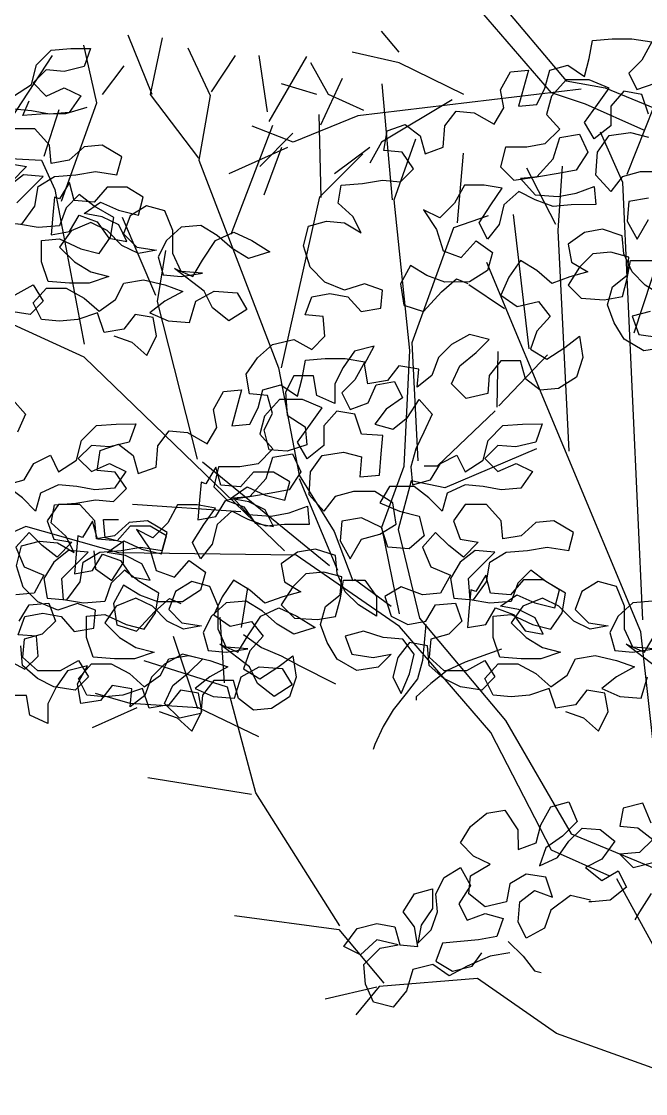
# Model space of a CAD drawing. Header units: metres. Extents: x 37 to 217, y 53 to 242.
# Drawn here: x 39.701 to 42.507, y 59.829 to 64.651 of the extents above; entities that cross this region are included whole.
import ezdxf

# ---------------------------------------------------------------- set-up
doc = ezdxf.new("R2010")
doc.units = ezdxf.units.M
doc.layers.add('DGPRO_Arboles existentes', color=7, linetype='Continuous')

# ---------------------------------------------------------------- blocks, each defined once
blk = doc.blocks.new('Celtis tala VISTA 250 gris')
at = {"color": 252}
for p, q in [((2388.7527, 1078.3525), (2388.3422, 1078.8289)), ((2388.7527, 1078.3525), (2388.3422, 1078.8289)), ((2388.4312, 1078.866), (2388.8184, 1078.4059)), ((2388.4312, 1078.866), (2388.8184, 1078.4059)), ((2388.0675, 1078.5347), (2387.9882, 1078.6298)), ((2388.0675, 1078.5347), (2387.9882, 1078.6298)), ((2386.9565, 1078.3446), (2386.8485, 1078.6117)), ((2386.9565, 1078.3446), (2386.8485, 1078.6117)), ((2386.9498, 1078.3445), (2387.0041, 1078.5997)), ((2386.9498, 1078.3445), (2387.0041, 1078.5997)), ((2386.7087, 1078.3063), (2386.6504, 1078.5671)), ((2386.7087, 1078.3063), (2386.6504, 1078.5671)), ((2387.1169, 1078.5542), (2387.2178, 1078.34)), ((2387.1169, 1078.5542), (2387.2178, 1078.34)), ((2388.0675, 1078.4871), (2387.856, 1078.5347)), ((2388.0675, 1078.4871), (2387.856, 1078.5347)), ((2386.2928, 1078.1906), (2386.5086, 1078.5197)), ((2386.2928, 1078.1906), (2386.5086, 1078.5197)), ((2387.2243, 1078.3566), (2387.3322, 1078.5195)), ((2387.2243, 1078.3566), (2387.3322, 1078.5195)), ((2387.4764, 1078.2659), (2387.438, 1078.5203)), ((2387.4764, 1078.2659), (2387.438, 1078.5203)), ((2387.4833, 1078.223), (2387.653, 1078.5154)), ((2387.4833, 1078.223), (2387.653, 1078.5154)), ((2387.7503, 1078.3443), (2387.6711, 1078.4871)), ((2387.7503, 1078.3443), (2387.6711, 1078.4871)), ((2388.3582, 1078.3443), (2388.0675, 1078.4871)), ((2388.3582, 1078.3443), (2388.0675, 1078.4871)), ((2386.734, 1078.3445), (2386.8315, 1078.4728)), ((2386.734, 1078.3445), (2386.8315, 1078.4728)), ((2387.6975, 1078.3443), (2387.5389, 1078.3919)), ((2387.6975, 1078.3443), (2387.5389, 1078.3919)), ((2387.715, 1078.2082), (2387.8126, 1078.4174)), ((2387.715, 1078.2082), (2387.8126, 1078.4174)), ((2388.0384, 1077.8701), (2387.9914, 1078.3923)), ((2388.0384, 1077.8701), (2387.9914, 1078.3923)), ((2388.8184, 1078.4059), (2388.9937, 1078.3742)), ((2388.8184, 1078.4059), (2388.9937, 1078.3742)), ((2387.1671, 1078.0585), (2386.9498, 1078.3445)), ((2387.1671, 1078.0585), (2386.9498, 1078.3445)), ((2387.2178, 1078.34), (2387.1671, 1078.0485)), ((2387.2178, 1078.34), (2387.1671, 1078.0485)), ((2387.9089, 1078.273), (2387.7503, 1078.3443)), ((2387.9089, 1078.273), (2387.7503, 1078.3443)), ((2388.8867, 1078.3681), (2387.8825, 1078.2492)), ((2388.8867, 1078.3681), (2387.8825, 1078.2492)), ((2388.905, 1078.3008), (2388.7527, 1078.3525)), ((2388.905, 1078.3008), (2388.7527, 1078.3525)), ((2388.9937, 1078.3742), (2389.4184, 1078.1989)), ((2388.9937, 1078.3742), (2389.4184, 1078.1989)), ((2386.55, 1077.8651), (2386.7087, 1078.3063)), ((2386.55, 1077.8651), (2386.7087, 1078.3063)), ((2388.3053, 1078.3206), (2387.9882, 1078.1302)), ((2388.3053, 1078.3206), (2387.9882, 1078.1302)), ((2389.1672, 1078.1837), (2388.905, 1078.3008)), ((2389.1672, 1078.1837), (2388.905, 1078.3008)), ((2389.0934, 1077.9855), (2389.2139, 1078.2924)), ((2389.0934, 1077.9855), (2389.2139, 1078.2924)), ((2386.4715, 1078.0677), (2386.539, 1078.277)), ((2386.4715, 1078.0677), (2386.539, 1078.277)), ((2387.8825, 1078.2492), (2387.5918, 1078.1302)), ((2387.8825, 1078.2492), (2387.5918, 1078.1302)), ((2387.7175, 1077.8808), (2387.708, 1078.2545)), ((2387.7175, 1077.8808), (2387.708, 1078.2545)), ((2387.3119, 1077.7156), (2387.5, 1078.2066)), ((2387.3119, 1077.7156), (2387.5, 1078.2066)), ((2387.5918, 1078.1302), (2387.4068, 1078.2016)), ((2387.5918, 1078.1302), (2387.4068, 1078.2016)), ((2387.4419, 1078.0209), (2387.5896, 1078.1709)), ((2387.4419, 1078.0209), (2387.5896, 1078.1709)), ((2388.045, 1077.8701), (2388.1421, 1078.1454)), ((2388.045, 1077.8701), (2388.1421, 1078.1454)), ((2389.0734, 1077.9494), (2388.973, 1078.1751)), ((2389.0734, 1077.9494), (2388.973, 1078.1751)), ((2387.5653, 1078.1065), (2387.3011, 1077.9875)), ((2387.5653, 1078.1065), (2387.3011, 1077.9875)), ((2387.5389, 1078.1065), (2387.4596, 1077.8924)), ((2387.5389, 1078.1065), (2387.4596, 1077.8924)), ((2387.9353, 1078.1065), (2387.7768, 1077.9875)), ((2387.9353, 1078.1065), (2387.7768, 1077.9875)), ((2387.9882, 1078.1302), (2387.9353, 1078.0351)), ((2387.9882, 1078.1302), (2387.9353, 1078.0351)), ((2385.9166, 1078.0786), (2386.4593, 1078.0497)), ((2385.9166, 1078.0786), (2386.4593, 1078.0497)), ((2386.4593, 1078.0497), (2386.5198, 1077.9178)), ((2386.4593, 1078.0497), (2386.5198, 1077.9178)), ((2387.7109, 1077.8841), (2387.9045, 1078.0774)), ((2387.7109, 1077.8841), (2387.9045, 1078.0774)), ((2388.3303, 1077.7665), (2388.3576, 1078.0809)), ((2388.3303, 1077.7665), (2388.3576, 1078.0809)), ((2387.1671, 1078.0485), (2387.525, 1077.1152)), ((2387.1671, 1078.0485), (2387.525, 1077.1152)), ((2388.7723, 1077.7597), (2388.6419, 1078.0126)), ((2388.7723, 1077.7597), (2388.6419, 1078.0126)), ((2388.7824, 1077.7327), (2388.8024, 1078.0216)), ((2388.7824, 1077.7327), (2388.8024, 1078.0216)), ((2389.1236, 1077.2722), (2389.3644, 1078.0035)), ((2389.1236, 1077.2722), (2389.3644, 1078.0035)), ((2386.5198, 1077.9178), (2386.6509, 1077.2209)), ((2386.5198, 1077.9178), (2386.6509, 1077.2209)), ((2389.1637, 1075.9811), (2389.0734, 1077.9494)), ((2389.1637, 1075.9811), (2389.0734, 1077.9494)), ((2387.5382, 1077.1153), (2387.7109, 1077.8841)), ((2387.5382, 1077.1153), (2387.7109, 1077.8841)), ((2388.1164, 1077.1926), (2388.045, 1077.8701)), ((2388.1164, 1077.1926), (2388.045, 1077.8701)), ((2386.974, 1077.4397), (2386.824, 1077.7908)), ((2386.974, 1077.4397), (2386.824, 1077.7908)), ((2388.3139, 1077.7465), (2388.469, 1077.8006)), ((2388.3139, 1077.7465), (2388.469, 1077.8006)), ((2388.6519, 1077.2), (2388.5817, 1077.8049)), ((2388.6519, 1077.2), (2388.5817, 1077.8049)), ((2388.1261, 1077.229), (2388.3139, 1077.7465)), ((2388.1261, 1077.229), (2388.3139, 1077.7465)), ((2388.8325, 1076.7395), (2388.7824, 1077.7327)), ((2388.8325, 1076.7395), (2388.7824, 1077.7327)), ((2386.9815, 1077.4127), (2387.019, 1077.6423)), ((2386.9815, 1077.4127), (2387.019, 1077.6423)), ((2389.1537, 1075.9269), (2388.4613, 1077.5882)), ((2389.1537, 1075.9269), (2388.4613, 1077.5882)), ((2388.5415, 1077.3805), (2388.381, 1077.4889)), ((2388.5415, 1077.3805), (2388.381, 1077.4889)), ((2387.1615, 1076.7037), (2386.9815, 1077.4127)), ((2387.1615, 1076.7037), (2386.9815, 1077.4127)), ((2386.6515, 1077.1628), (2386.2091, 1077.3654)), ((2386.6515, 1077.1628), (2386.2091, 1077.3654)), ((2388.1533, 1076.6967), (2388.1261, 1077.229)), ((2388.1533, 1076.6967), (2388.1261, 1077.229)), ((2388.0907, 1076.6731), (2388.1164, 1077.1926)), ((2388.0907, 1076.6731), (2388.1164, 1077.1926)), ((2388.5087, 1076.9376), (2388.5134, 1077.189)), ((2388.5087, 1076.9376), (2388.5134, 1077.189)), ((2387.5515, 1076.2917), (2386.6515, 1077.1628)), ((2387.5515, 1076.2917), (2386.6515, 1077.1628)), ((2388.5153, 1076.9443), (2388.7351, 1077.1742)), ((2388.5153, 1076.9443), (2388.7351, 1077.1742)), ((2387.525, 1077.1152), (2387.618, 1076.633)), ((2387.525, 1077.1152), (2387.618, 1076.633)), ((2388.2395, 1076.6742), (2388.4989, 1076.921)), ((2388.2395, 1076.6742), (2388.4989, 1076.921)), ((2388.6855, 1076.7505), (2388.2734, 1076.5753)), ((2388.6855, 1076.7505), (2388.2734, 1076.5753)), ((2387.754, 1076.2242), (2387.184, 1076.6901)), ((2387.754, 1076.2242), (2387.184, 1076.6901)), ((2387.9903, 1076.3978), (2388.0907, 1076.6731)), ((2387.9903, 1076.3978), (2388.0907, 1076.6731)), ((2388.18, 1076.6738), (2388.2395, 1076.6742)), ((2388.18, 1076.6738), (2388.2395, 1076.6742)), ((2387.618, 1076.633), (2387.7754, 1076.3796)), ((2387.618, 1076.633), (2387.7754, 1076.3796)), ((2387.7915, 1076.204), (2387.619, 1076.6159)), ((2387.7915, 1076.204), (2387.619, 1076.6159)), ((2388.121, 1076.6072), (2388.0631, 1076.3884)), ((2388.121, 1076.6072), (2388.0631, 1076.3884)), ((2388.2734, 1076.5753), (2388.121, 1076.6072)), ((2388.2734, 1076.5753), (2388.121, 1076.6072)), ((2387.3565, 1076.4673), (2386.869, 1076.5011)), ((2387.3565, 1076.4673), (2386.869, 1076.5011)), ((2386.3896, 1076.4012), (2385.9839, 1076.2235)), ((2386.3896, 1076.4012), (2385.9839, 1076.2235)), ((2386.807, 1076.2828), (2386.3896, 1076.4012)), ((2386.807, 1076.2828), (2386.3896, 1076.4012)), ((2387.7754, 1076.3796), (2387.859, 1076.1567)), ((2387.7754, 1076.3796), (2387.859, 1076.1567)), ((2388.0694, 1076.0081), (2387.9903, 1076.3978)), ((2388.0694, 1076.0081), (2387.9903, 1076.3978)), ((2388.0631, 1076.3884), (2388.1588, 1075.9889)), ((2388.0631, 1076.3884), (2388.1588, 1075.9889)), ((2387.6043, 1076.2724), (2386.807, 1076.2828)), ((2387.6043, 1076.2724), (2386.807, 1076.2828)), ((2388.0698, 1075.9519), (2387.6043, 1076.2724)), ((2388.0698, 1075.9519), (2387.6043, 1076.2724)), ((2387.3591, 1075.9473), (2387.3878, 1076.1261)), ((2387.3591, 1075.9473), (2387.3878, 1076.1261)), ((2388.0315, 1076.0419), (2387.8665, 1076.1634)), ((2388.0315, 1076.0419), (2387.8665, 1076.1634)), ((2387.282, 1075.6976), (2387.2629, 1075.9936)), ((2387.282, 1075.6976), (2387.2629, 1075.9936)), ((2388.1588, 1075.9889), (2388.5461, 1075.5289)), ((2388.1588, 1075.9889), (2388.5461, 1075.5289)), ((2388.4803, 1075.4754), (2388.0698, 1075.9519)), ((2388.4803, 1075.4754), (2388.0698, 1075.9519)), ((2389.2741, 1074.8525), (2389.1537, 1075.9269)), ((2389.2741, 1074.8525), (2389.1537, 1075.9269)), ((2387.1625, 1075.5807), (2387.0525, 1075.9073)), ((2387.1625, 1075.5807), (2387.0525, 1075.9073)), ((2387.2966, 1075.6787), (2386.9215, 1075.7979)), ((2387.2966, 1075.6787), (2386.9215, 1075.7979)), ((2386.7014, 1075.652), (2386.8572, 1075.6066)), ((2386.7014, 1075.652), (2386.8572, 1075.6066)), ((2387.423, 1075.2035), (2387.2966, 1075.6787)), ((2387.423, 1075.2035), (2387.2966, 1075.6787)), ((2386.8572, 1075.6066), (2387.1646, 1075.587)), ((2386.8572, 1075.6066), (2387.1646, 1075.587)), ((2386.8885, 1075.5856), (2386.6874, 1075.4962)), ((2386.8885, 1075.5856), (2386.6874, 1075.4962)), ((2387.1646, 1075.587), (2387.4352, 1075.4576)), ((2387.1646, 1075.587), (2387.4352, 1075.4576)), ((2388.5461, 1075.5289), (2388.8411, 1075.0185)), ((2388.5461, 1075.5289), (2388.8411, 1075.0185)), ((2388.7524, 1074.945), (2388.4803, 1075.4754)), ((2388.7524, 1074.945), (2388.4803, 1075.4754)), ((2387.4035, 1075.1962), (2386.9375, 1075.2711)), ((2387.4035, 1075.1962), (2386.9375, 1075.2711)), ((2387.8011, 1074.6053), (2387.423, 1075.2035)), ((2387.8011, 1074.6053), (2387.423, 1075.2035)), ((2388.8411, 1075.0185), (2389.2658, 1074.8431)), ((2388.8411, 1075.0185), (2389.2658, 1074.8431)), ((2389.0146, 1074.828), (2388.7524, 1074.945)), ((2389.0146, 1074.828), (2388.7524, 1074.945)), ((2389.045, 1074.8184), (2389.4913, 1074.0016)), ((2389.045, 1074.8184), (2389.4913, 1074.0016)), ((2387.3266, 1074.6512), (2387.797, 1074.589)), ((2387.3266, 1074.6512), (2387.797, 1074.589)), ((2387.797, 1074.589), (2387.9994, 1074.3478)), ((2387.797, 1074.589), (2387.9994, 1074.3478)), ((2388.4198, 1074.3687), (2387.9782, 1074.3329)), ((2388.4198, 1074.3687), (2387.9782, 1074.3329)), ((2388.7757, 1074.1206), (2388.4198, 1074.3687)), ((2388.7757, 1074.1206), (2388.4198, 1074.3687)), ((2387.9667, 1074.3298), (2387.7354, 1074.275)), ((2387.9667, 1074.3298), (2387.7354, 1074.275)), ((2387.9782, 1074.3329), (2387.8723, 1074.2045)), ((2387.9782, 1074.3329), (2387.8723, 1074.2045)), ((2389.526, 1073.8509), (2388.7757, 1074.1206)), ((2389.526, 1073.8509), (2388.7757, 1074.1206))]:
    blk.add_line(p, q, dxfattribs=at)
for points in [[(2386.7849, 1077.2593), (2386.8662, 1077.2298), (2386.9327, 1077.1708), (2386.977, 1077.2595), (2386.9621, 1077.3407), (2386.8809, 1077.3554), (2386.8292, 1077.2889), (2386.7406, 1077.2741), (2386.7109, 1077.3627), (2386.6223, 1077.333), (2386.541, 1077.3256), (2386.4598, 1077.3329), (2386.4228, 1077.4067), (2386.4818, 1077.4733), (2386.5705, 1077.4734), (2386.6518, 1077.4291), (2386.7183, 1077.3701), (2386.7921, 1077.4219), (2386.829, 1077.4958), (2386.9176, 1077.5106), (2387.0137, 1077.4885), (2387.095, 1077.4591), (2387.0138, 1077.4147), (2386.9473, 1077.3629), (2387.0286, 1077.326), (2387.1247, 1077.3187), (2387.1541, 1077.4148), (2387.2354, 1077.4592), (2387.3388, 1077.4519), (2387.3832, 1077.3781), (2387.302, 1077.3263), (2387.228, 1077.3853), (2387.191, 1077.4592), (2387.058, 1077.5625), (2387.1393, 1077.5256), (2387.1835, 1077.5995), (2387.2425, 1077.6882), (2387.3238, 1077.7252), (2387.4051, 1077.6884), (2387.4864, 1077.6367), (2387.3904, 1077.6071), (2387.3165, 1077.6514), (2387.2499, 1077.7104), (2387.176, 1077.7547), (2387.0874, 1077.7472), (2387.0209, 1077.688), (2386.984, 1077.6141), (2387.0063, 1077.5329), (2387.0876, 1077.5256), (2387.1836, 1077.5404), (2387.0875, 1077.5477), (2387.0505, 1077.6289), (2387.0504, 1077.7324), (2387.0134, 1077.821), (2386.9321, 1077.8431), (2386.8583, 1077.7987), (2386.8288, 1077.7174), (2386.888, 1077.6584), (2386.9766, 1077.6437), (2386.8954, 1077.6288), (2386.8215, 1077.6657), (2386.7549, 1077.7321), (2386.681, 1077.769), (2386.5924, 1077.732), (2386.5407, 1077.658), (2386.6073, 1077.5916), (2386.6812, 1077.5473), (2386.7625, 1077.5253), (2386.6739, 1077.4956), (2386.5852, 1077.4955), (2386.4892, 1077.5028), (2386.4595, 1077.5915), (2386.4594, 1077.6875), (2386.5407, 1077.695), (2386.6368, 1077.6507), (2386.7181, 1077.6286), (2386.7697, 1077.7026), (2386.7844, 1077.7912), (2386.6957, 1077.8429), (2386.6292, 1077.8945), (2386.5701, 1077.8354), (2386.5406, 1077.7541), (2386.4446, 1077.7466), (2386.3559, 1077.7613)], [(2386.3485, 1077.8573), (2386.4666, 1077.9756), (2386.3779, 1077.9829), (2386.3115, 1077.9312)], [(2386.2821, 1077.7686), (2386.3707, 1077.7613), (2386.4298, 1077.8426), (2386.4444, 1077.9313), (2386.5183, 1077.9757), (2386.6143, 1077.9832), (2386.703, 1077.998), (2386.799, 1077.9833), (2386.8211, 1078.0646), (2386.7324, 1078.1163), (2386.6511, 1078.1088), (2386.5847, 1078.0496), (2386.5035, 1078.0348), (2386.496, 1078.116), (2386.4294, 1078.1899), (2386.3334, 1078.1898)], [(2386.3114, 1078.0346), (2386.3926, 1078.0199), (2386.3262, 1077.9533)], [(2386.3415, 1077.4436), (2386.4227, 1077.488), (2386.4671, 1077.4142), (2386.408, 1077.355), (2386.312, 1077.3697)], [(2386.3333, 1078.3375), (2386.4145, 1078.3893), (2386.4366, 1078.478), (2386.503, 1078.5445), (2386.5916, 1078.552), (2386.6803, 1078.5521), (2386.6508, 1078.4708), (2386.5622, 1078.4485), (2386.4809, 1078.4559), (2386.4219, 1078.3967), (2386.481, 1078.3377), (2386.5622, 1078.3747), (2386.6362, 1078.3378), (2386.5845, 1078.2639), (2386.4959, 1078.2564), (2386.4146, 1078.2711), (2386.3333, 1078.2784)], [(2389.1968, 1077.369), (2389.1156, 1077.3468), (2389.1452, 1077.2655), (2389.2412, 1077.2508)], [(2389.2634, 1077.2065), (2389.1674, 1077.1917), (2389.0787, 1077.2433), (2389.0343, 1077.3171), (2389.0047, 1077.3984), (2389.0268, 1077.4797), (2389.0932, 1077.5314), (2389.1005, 1077.6127), (2389.0193, 1077.6348), (2388.938, 1077.6273), (2388.8789, 1077.5682), (2388.8273, 1077.4869), (2388.8865, 1077.4278), (2388.9899, 1077.4205), (2389.0712, 1077.4354), (2389.0932, 1077.5167), (2389.1079, 1077.5979), (2389.204, 1077.598)], [(2389.2558, 1077.4356), (2389.1745, 1077.4872), (2389.1154, 1077.5462), (2389.0784, 1077.6275), (2389.0709, 1077.7087), (2388.9822, 1077.7382), (2388.901, 1077.7233), (2388.8271, 1077.6716), (2388.842, 1077.5903), (2388.9159, 1077.5461), (2388.8347, 1077.5238), (2388.7534, 1077.4942), (2388.6869, 1077.5532), (2388.613, 1077.5975), (2388.5613, 1077.5236), (2388.5245, 1077.4423), (2388.5984, 1077.3906), (2388.6944, 1077.4129), (2388.7462, 1077.3464), (2388.6871, 1077.2799), (2388.6577, 1077.1986), (2388.7316, 1077.1543), (2388.8128, 1077.2061), (2388.8792, 1077.2579), (2388.8941, 1077.1619), (2388.8646, 1077.0732), (2388.7834, 1077.0214), (2388.7021, 1077.0139), (2388.6356, 1077.0656), (2388.6134, 1077.1468), (2388.5247, 1077.1468), (2388.4731, 1077.0802), (2388.4658, 1076.9989), (2388.3697, 1076.9767), (2388.3032, 1077.0431), (2388.34, 1077.1244), (2388.4139, 1077.1836), (2388.4729, 1077.2428), (2388.3842, 1077.2648), (2388.303, 1077.2204), (2388.244, 1077.1613), (2388.2145, 1077.08), (2388.1481, 1077.0282), (2388.1554, 1077.1095), (2388.0667, 1077.1242), (2388.015, 1077.0576), (2387.9264, 1077.0428), (2387.9115, 1077.1314), (2387.9558, 1077.2127), (2387.8672, 1077.1905), (2387.8155, 1077.1166), (2387.7787, 1077.0426), (2387.7787, 1076.954), (2387.6974, 1076.9909), (2387.6826, 1077.0795), (2387.5939, 1077.0794), (2387.5571, 1077.0055), (2387.5645, 1076.9021), (2387.6458, 1076.8504), (2387.6533, 1076.7692), (2387.5647, 1076.7396), (2387.4834, 1076.7469), (2387.4612, 1076.8355), (2387.498, 1076.9094), (2387.4758, 1076.9907), (2387.3945, 1076.998), (2387.3797, 1077.0866), (2387.4313, 1077.1605), (2387.4978, 1077.2197), (2387.5938, 1077.2419), (2387.6751, 1077.1977), (2387.7341, 1077.2569), (2387.7267, 1077.3455), (2387.6454, 1077.3528), (2387.6749, 1077.4341), (2387.7561, 1077.449), (2387.8374, 1077.4343), (2387.8966, 1077.3678), (2387.9852, 1077.3827), (2387.9925, 1077.4639), (2387.9112, 1077.4934), (2387.8226, 1077.4638), (2387.7339, 1077.5006), (2387.6674, 1077.5671), (2387.6377, 1077.6631), (2387.6598, 1077.7518), (2387.741, 1077.774), (2387.8223, 1077.7667), (2387.8962, 1077.7224), (2387.8592, 1077.7963), (2387.7927, 1077.8553), (2387.8074, 1077.9366), (2387.9034, 1077.9441), (2387.9921, 1077.9589), (2388.0733, 1077.9516), (2388.1324, 1078.0108), (2388.0806, 1078.0846), (2387.9993, 1078.0919), (2388.014, 1078.1806), (2388.0953, 1078.2102), (2388.1618, 1078.1586), (2388.184, 1078.0773), (2388.2653, 1078.1069), (2388.2726, 1078.203), (2388.3242, 1078.2695), (2388.4055, 1078.2622), (2388.4942, 1078.2106), (2388.5385, 1078.2845), (2388.5236, 1078.3657), (2388.5679, 1078.447), (2388.6491, 1078.4545), (2388.6049, 1078.2919), (2388.6862, 1078.2994), (2388.7231, 1078.3733), (2388.7452, 1078.4546), (2388.8264, 1078.4768), (2388.9003, 1078.4252), (2388.9224, 1078.5065), (2388.9371, 1078.5878), (2389.0258, 1078.5952), (2389.1144, 1078.5953), (2389.2031, 1078.5806), (2389.1588, 1078.4993), (2389.0998, 1078.4401), (2389.1368, 1078.3663), (2389.218, 1078.3959)], [(2389.189, 1077.8788), (2389.1003, 1077.8639), (2389.093, 1077.7752), (2389.1374, 1077.694), (2389.189, 1077.7827)], [(2389.2479, 1077.997), (2389.1519, 1077.9969), (2389.0707, 1077.9747), (2389.019, 1077.9082), (2388.9524, 1077.982), (2388.9597, 1078.0854), (2389.0114, 1078.1593), (2389.1074, 1078.1742), (2389.1887, 1078.1521)], [(2389.1886, 1078.2555), (2389.159, 1078.3442), (2389.0777, 1078.3589), (2389.0187, 1078.2923), (2389.0187, 1078.2037), (2388.9449, 1078.1445), (2388.9005, 1078.2183), (2388.9595, 1078.2997), (2389.0112, 1078.3736), (2388.9225, 1078.4104), (2388.8191, 1078.4103), (2388.7527, 1078.3364), (2388.7306, 1078.2551), (2388.7897, 1078.1887), (2388.7233, 1078.1221), (2388.642, 1078.1073), (2388.546, 1078.1072), (2388.5239, 1078.0185), (2388.5831, 1077.9595), (2388.6865, 1077.9743), (2388.7603, 1078.0557), (2388.7898, 1078.1517), (2388.8784, 1078.1666), (2388.9154, 1078.0854), (2388.8638, 1078.0041), (2388.7825, 1077.9892), (2388.6939, 1077.9743), (2388.6126, 1077.9669), (2388.6792, 1077.8931), (2388.7826, 1077.8858), (2388.8639, 1077.9006), (2388.9451, 1077.9302), (2388.9526, 1077.849), (2388.8418, 1077.8489), (2388.7605, 1077.8414), (2388.6792, 1077.8709), (2388.6053, 1077.9078), (2388.5389, 1077.8486), (2388.5168, 1077.7599), (2388.4651, 1077.6934), (2388.4281, 1077.7672), (2388.4798, 1077.8486), (2388.5314, 1077.9225), (2388.4501, 1077.9372), (2388.3615, 1077.9371), (2388.3172, 1077.8558), (2388.2508, 1077.7892), (2388.1769, 1077.8261), (2388.2361, 1077.7375), (2388.2657, 1077.6415), (2388.347, 1077.612), (2388.4134, 1077.686), (2388.4873, 1077.6343), (2388.4652, 1077.553), (2388.384, 1077.5012), (2388.2732, 1077.5011), (2388.1919, 1077.5306), (2388.118, 1077.5749), (2388.0737, 1077.4936), (2388.0886, 1077.3975), (2388.1773, 1077.3681), (2388.2585, 1077.4568), (2388.3249, 1077.516), (2388.3766, 1077.4938)], [(2386.6634, 1078.2865), (2386.5674, 1078.2568), (2386.4566, 1078.2567), (2386.3753, 1078.2493), (2386.4048, 1078.3158)], [(2386.6634, 1078.2865), (2386.5674, 1078.2568), (2386.4566, 1078.2567), (2386.3753, 1078.2493), (2386.4048, 1078.3158)], [(2386.5183, 1077.8828), (2386.511, 1077.8016), (2386.5037, 1077.7129), (2386.585, 1077.7278), (2386.6292, 1077.8017), (2386.7105, 1077.7722), (2386.7623, 1077.6984), (2386.8436, 1077.6837), (2386.8066, 1077.7575), (2386.7327, 1077.7944), (2386.6514, 1077.8091), (2386.7252, 1077.8609), (2386.8065, 1077.824), (2386.8952, 1077.8019), (2386.9173, 1077.8832), (2386.8434, 1077.9275), (2386.7547, 1077.9274), (2386.6957, 1077.8608), (2386.607, 1077.8681), (2386.5848, 1077.9494), (2386.5405, 1077.8755), (2386.5183, 1077.8828)], [(2386.5183, 1077.8828), (2386.511, 1077.8016), (2386.5037, 1077.7129), (2386.585, 1077.7278), (2386.6292, 1077.8017), (2386.7105, 1077.7722), (2386.7623, 1077.6984), (2386.8436, 1077.6837), (2386.8066, 1077.7575), (2386.7327, 1077.7944), (2386.6514, 1077.8091), (2386.7252, 1077.8609), (2386.8065, 1077.824), (2386.8952, 1077.8019), (2386.9173, 1077.8832), (2386.8434, 1077.9275), (2386.7547, 1077.9274), (2386.6957, 1077.8608), (2386.607, 1077.8681), (2386.5848, 1077.9494), (2386.5405, 1077.8755), (2386.5183, 1077.8828)], [(2386.988, 1075.5697), (2387.0693, 1075.5403), (2387.1358, 1075.4812), (2387.1801, 1075.5699), (2387.1652, 1075.6512), (2387.0839, 1075.6659), (2387.0323, 1075.5993), (2386.9436, 1075.5845), (2386.914, 1075.6731), (2386.8254, 1075.6435), (2386.7441, 1075.636), (2386.6629, 1075.6433), (2386.6258, 1075.7172), (2386.6849, 1075.7837), (2386.7735, 1075.7838), (2386.8548, 1075.7395), (2386.9214, 1075.6805), (2386.9952, 1075.7323), (2387.0321, 1075.8062), (2387.1207, 1075.821), (2387.2168, 1075.799), (2387.2981, 1075.7695), (2387.2169, 1075.7251), (2387.1504, 1075.6733), (2387.2317, 1075.6365), (2387.3278, 1075.6292), (2387.3572, 1075.7252), (2387.4385, 1075.7696), (2387.5419, 1075.7623), (2387.5863, 1075.6885), (2387.5051, 1075.6367), (2387.4311, 1075.6957), (2387.3941, 1075.7696), (2387.2611, 1075.8729), (2387.3424, 1075.836), (2387.3866, 1075.9099), (2387.4456, 1075.9987), (2387.5269, 1076.0357), (2387.6082, 1075.9988), (2387.6895, 1075.9472), (2387.5935, 1075.9175), (2387.5195, 1075.9618), (2387.453, 1076.0208), (2387.3791, 1076.0651), (2387.2904, 1076.0576), (2387.224, 1075.9984), (2387.1871, 1075.9245), (2387.2094, 1075.8433), (2387.2906, 1075.836), (2387.3867, 1075.8508), (2387.2906, 1075.8581), (2387.2536, 1075.9394), (2387.2535, 1076.0428), (2387.2165, 1076.1314), (2387.1352, 1076.1535), (2387.0614, 1076.1091), (2387.0319, 1076.0278), (2387.091, 1075.9688), (2387.1797, 1075.9541), (2387.0985, 1075.9392), (2387.0246, 1075.9761), (2386.958, 1076.0425), (2386.8841, 1076.0794), (2386.7955, 1076.0424), (2386.7438, 1075.9685), (2386.8104, 1075.902), (2386.8843, 1075.8578), (2386.9656, 1075.8357), (2386.877, 1075.806), (2386.7883, 1075.806), (2386.6922, 1075.8133), (2386.6626, 1075.9019), (2386.6625, 1075.9979), (2386.7438, 1076.0054), (2386.8399, 1075.9612), (2386.9212, 1075.9391), (2386.9728, 1076.013), (2386.9875, 1076.1017), (2386.8988, 1076.1533), (2386.8323, 1076.2049), (2386.7732, 1076.1458), (2386.7437, 1076.0645), (2386.6477, 1076.057), (2386.559, 1076.0717), (2386.5516, 1076.1678), (2386.6697, 1076.2861), (2386.581, 1076.2934), (2386.5146, 1076.2416), (2386.4703, 1076.1677), (2386.4851, 1076.079), (2386.5738, 1076.0717), (2386.6328, 1076.153), (2386.6475, 1076.2417), (2386.7214, 1076.2861), (2386.8174, 1076.2936), (2386.906, 1076.3084), (2387.0021, 1076.2938), (2387.0242, 1076.375), (2386.9355, 1076.4267), (2386.8542, 1076.4192), (2386.7878, 1076.36), (2386.7065, 1076.3452), (2386.6991, 1076.4265), (2386.6325, 1076.5003), (2386.5365, 1076.5002), (2386.4848, 1076.4263), (2386.5145, 1076.345), (2386.5957, 1076.3303), (2386.5293, 1076.2638), (2386.4628, 1076.3154), (2386.4036, 1076.3745), (2386.3446, 1076.3079), (2386.3816, 1076.2193), (2386.4703, 1076.1825), (2386.426, 1076.1011), (2386.3448, 1076.0937)], [(2386.3597, 1075.9755), (2386.4039, 1076.0494), (2386.4926, 1076.0569), (2386.5222, 1075.9756), (2386.4631, 1075.9165), (2386.3819, 1075.8942), (2386.3746, 1075.813), (2386.4411, 1075.7539), (2386.5445, 1075.754), (2386.6258, 1075.7984), (2386.6702, 1075.7246), (2386.6111, 1075.6654), (2386.5151, 1075.6801), (2386.4412, 1075.717), (2386.3746, 1075.776), (2386.3671, 1075.8647)], [(2386.3292, 1076.9728), (2386.3883, 1076.9064), (2386.3515, 1076.8251)], [(2386.3, 1076.5886), (2386.3812, 1076.6109), (2386.4255, 1076.6848), (2386.4993, 1076.7218), (2386.5363, 1076.6479), (2386.6176, 1076.6997), (2386.6396, 1076.7884), (2386.7061, 1076.855), (2386.7947, 1076.8624), (2386.8834, 1076.8625), (2386.8539, 1076.7812), (2386.7653, 1076.759), (2386.684, 1076.7663), (2386.6249, 1076.7071), (2386.6841, 1076.6481), (2386.7653, 1076.6851), (2386.8392, 1076.6482), (2386.7876, 1076.5743), (2386.6989, 1076.5668), (2386.6177, 1076.5815), (2386.5364, 1076.5888), (2386.4552, 1076.5518), (2386.4331, 1076.4705), (2386.3739, 1076.5296), (2386.3074, 1076.5812)], [(2388.8158, 1075.5697), (2388.897, 1075.5403), (2388.9636, 1075.4812), (2389.0078, 1075.5699), (2388.993, 1075.6512), (2388.9117, 1075.6659), (2388.8601, 1075.5993), (2388.7714, 1075.5845), (2388.7418, 1075.6731), (2388.6532, 1075.6435), (2388.5719, 1075.636), (2388.4906, 1075.6433), (2388.4536, 1075.7172), (2388.5127, 1075.7837), (2388.6013, 1075.7838), (2388.6826, 1075.7395), (2388.7492, 1075.6805), (2388.823, 1075.7323), (2388.8599, 1075.8062), (2388.9485, 1075.821), (2389.0446, 1075.799), (2389.1259, 1075.7695), (2389.0446, 1075.7251), (2388.9782, 1075.6733), (2389.0595, 1075.6365), (2389.1555, 1075.6292), (2389.185, 1075.7252)], [(2389.2219, 1075.7696), (2389.0888, 1075.8729), (2389.1701, 1075.836), (2389.2144, 1075.9099)], [(2389.2069, 1076.0651), (2389.1182, 1076.0576), (2389.0518, 1075.9984), (2389.0149, 1075.9245), (2389.0371, 1075.8433), (2389.1184, 1075.836), (2389.2144, 1075.8508), (2389.1184, 1075.8581), (2389.0814, 1075.9394), (2389.0813, 1076.0428), (2389.0443, 1076.1314), (2388.963, 1076.1535), (2388.8891, 1076.1091), (2388.8597, 1076.0278), (2388.9188, 1075.9688), (2389.0075, 1075.9541), (2388.9262, 1075.9392), (2388.8523, 1075.9761), (2388.7858, 1076.0425), (2388.7119, 1076.0794), (2388.6232, 1076.0424), (2388.5716, 1075.9685), (2388.6381, 1075.902), (2388.7121, 1075.8578), (2388.7933, 1075.8357), (2388.7047, 1075.806), (2388.6161, 1075.806), (2388.52, 1075.8133), (2388.4904, 1075.9019), (2388.4903, 1075.9979), (2388.5716, 1076.0054), (2388.6676, 1075.9612), (2388.7489, 1075.9391), (2388.8006, 1076.013), (2388.8153, 1076.1017), (2388.7266, 1076.1533), (2388.66, 1076.2049), (2388.601, 1076.1458), (2388.5715, 1076.0645), (2388.4755, 1076.057), (2388.3868, 1076.0717), (2388.3793, 1076.1678), (2388.4974, 1076.2861), (2388.4088, 1076.2934), (2388.3423, 1076.2416), (2388.2981, 1076.1677), (2388.3129, 1076.079), (2388.4016, 1076.0717), (2388.4606, 1076.153), (2388.4753, 1076.2417), (2388.5491, 1076.2861), (2388.6452, 1076.2936), (2388.7338, 1076.3084), (2388.8299, 1076.2938), (2388.852, 1076.375), (2388.7633, 1076.4267), (2388.682, 1076.4192), (2388.6156, 1076.36), (2388.5343, 1076.3452), (2388.5268, 1076.4265), (2388.4603, 1076.5003), (2388.3642, 1076.5002), (2388.3126, 1076.4263), (2388.3422, 1076.345), (2388.4235, 1076.3303), (2388.3571, 1076.2638), (2388.2905, 1076.3154), (2388.2314, 1076.3745), (2388.1723, 1076.3079), (2388.2094, 1076.2193), (2388.298, 1076.1825), (2388.2538, 1076.1011), (2388.1725, 1076.0937), (2388.0765, 1076.1305), (2388.0026, 1076.0861), (2388.0323, 1075.9975), (2388.1062, 1075.9606), (2388.1874, 1075.9755), (2388.2317, 1076.0494), (2388.3203, 1076.0569), (2388.3499, 1075.9756), (2388.2909, 1075.9165), (2388.2097, 1075.8942), (2388.2023, 1075.813), (2388.2689, 1075.7539), (2388.3723, 1075.754), (2388.4535, 1075.7984), (2388.4979, 1075.7246), (2388.4389, 1075.6654), (2388.3428, 1075.6801), (2388.2689, 1075.717), (2388.2024, 1075.776), (2388.1949, 1075.8647), (2388.1136, 1075.8794), (2388.062, 1075.8128), (2388.0399, 1075.7242), (2388.0769, 1075.6503), (2388.1138, 1075.739), (2388.1358, 1075.8277), (2388.0841, 1075.8941), (2387.9954, 1075.9014), (2387.9067, 1075.9309), (2387.8255, 1075.9087), (2387.8551, 1075.8274), (2387.9512, 1075.8127), (2388.0324, 1075.8276), (2387.9734, 1075.7684), (2387.8773, 1075.7536), (2387.7886, 1075.8052), (2387.7442, 1075.879), (2387.7146, 1075.9603), (2387.7367, 1076.0416), (2387.8031, 1076.0933), (2387.8105, 1076.1746), (2387.7292, 1076.1967), (2387.6479, 1076.1892), (2387.5889, 1076.1301), (2387.5372, 1076.0488), (2387.5964, 1075.9897), (2387.6998, 1075.9824), (2387.7811, 1075.9973), (2387.8032, 1076.0786), (2387.8179, 1076.1598), (2387.9139, 1076.1599), (2387.9657, 1076.0861), (2387.9658, 1075.9975), (2387.8845, 1076.0491), (2387.8253, 1076.1081), (2387.7883, 1076.1894), (2387.7808, 1076.2706), (2387.6921, 1076.3001), (2387.6109, 1076.2853), (2387.5371, 1076.2335), (2387.5519, 1076.1522), (2387.6258, 1076.108), (2387.5446, 1076.0857), (2387.4633, 1076.0561), (2387.3968, 1076.1151), (2387.3229, 1076.1594), (2387.2712, 1076.0855), (2387.2344, 1076.0042), (2387.3083, 1075.9525), (2387.4043, 1075.9748), (2387.4561, 1075.9083), (2387.397, 1075.8418), (2387.3676, 1075.7605), (2387.4415, 1075.7162), (2387.5227, 1075.768), (2387.5892, 1075.8198), (2387.604, 1075.7238), (2387.5745, 1075.6351), (2387.4933, 1075.5833), (2387.4121, 1075.5758), (2387.3455, 1075.6275), (2387.3233, 1075.7087), (2387.2346, 1075.7087), (2387.183, 1075.6421), (2387.1757, 1075.5609), (2387.0797, 1075.5386), (2387.0131, 1075.605), (2387.05, 1075.6863), (2387.1238, 1075.7455), (2387.1828, 1075.8047), (2387.0942, 1075.8267), (2387.0129, 1075.7823), (2386.9539, 1075.7232), (2386.9244, 1075.6419), (2386.858, 1075.5901), (2386.8653, 1075.6714), (2386.7766, 1075.6861), (2386.725, 1075.6195), (2386.6363, 1075.6047), (2386.6215, 1075.6933), (2386.6657, 1075.7746), (2386.5771, 1075.7524), (2386.5254, 1075.6785), (2386.4886, 1075.6045), (2386.4886, 1075.5159), (2386.4073, 1075.5528), (2386.3925, 1075.6414), (2386.3038, 1075.6413)], [(2386.3037, 1075.8038), (2386.385, 1075.7596), (2386.444, 1075.8188), (2386.4366, 1075.9074), (2386.3553, 1075.9147), (2386.3848, 1075.996), (2386.466, 1076.0109), (2386.5473, 1075.9962), (2386.6065, 1075.9297), (2386.6951, 1075.9446), (2386.7024, 1076.0258), (2386.6211, 1076.0553), (2386.5325, 1076.0257), (2386.4438, 1076.0626), (2386.3773, 1076.129), (2386.3476, 1076.225), (2386.3697, 1076.3137), (2386.451, 1076.3359), (2386.5322, 1076.3286), (2386.6062, 1076.2843), (2386.5691, 1076.3582), (2386.5026, 1076.4172), (2386.5173, 1076.4985), (2386.6133, 1076.506), (2386.702, 1076.5208), (2386.7832, 1076.5135), (2386.8423, 1076.5727), (2386.7905, 1076.6465), (2386.7092, 1076.6538), (2386.7239, 1076.7425), (2386.8052, 1076.7721), (2386.8717, 1076.7205), (2386.8939, 1076.6392), (2386.9752, 1076.6688), (2386.9825, 1076.7649), (2387.0341, 1076.8314), (2387.1154, 1076.8241), (2387.2041, 1076.7725), (2387.2484, 1076.8464), (2387.2335, 1076.9276), (2387.2778, 1077.009), (2387.359, 1077.0164), (2387.3149, 1076.8538), (2387.3961, 1076.8613), (2387.433, 1076.9352), (2387.4551, 1077.0165), (2387.5363, 1077.0387), (2387.6102, 1076.9871), (2387.6323, 1077.0684), (2387.647, 1077.1497), (2387.7357, 1077.1571), (2387.8243, 1077.1572), (2387.913, 1077.1425), (2387.8688, 1077.0612), (2387.8097, 1077.002), (2387.8467, 1076.9282), (2387.9279, 1076.9578), (2387.9648, 1077.0391), (2388.0461, 1077.054), (2388.0831, 1076.9801), (2388.0092, 1076.9284), (2387.9576, 1076.8618), (2388.0389, 1076.8397), (2388.1053, 1076.8915), (2388.157, 1076.9728), (2388.2161, 1076.9064), (2388.1793, 1076.8251), (2388.1424, 1076.7512), (2388.1203, 1076.6699), (2388.1278, 1076.5886), (2388.209, 1076.6109), (2388.2533, 1076.6848), (2388.3271, 1076.7218), (2388.3641, 1076.6479), (2388.4453, 1076.6997), (2388.4674, 1076.7884), (2388.5338, 1076.855), (2388.6225, 1076.8624), (2388.7111, 1076.8625), (2388.6817, 1076.7812), (2388.593, 1076.759), (2388.5118, 1076.7663), (2388.4527, 1076.7071), (2388.5119, 1076.6481), (2388.5931, 1076.6851), (2388.667, 1076.6482), (2388.6154, 1076.5743), (2388.5267, 1076.5668), (2388.4454, 1076.5815), (2388.3642, 1076.5888), (2388.2829, 1076.5518), (2388.2608, 1076.4705), (2388.2017, 1076.5296), (2388.1351, 1076.5812), (2388.0243, 1076.5811), (2387.9801, 1076.5072), (2388.0688, 1076.4704), (2388.1574, 1076.4483), (2388.1797, 1076.3597), (2388.1132, 1076.3005), (2388.0172, 1076.3078), (2387.9876, 1076.3964), (2387.8989, 1076.4407), (2387.8102, 1076.4258), (2387.8029, 1076.3371), (2387.8473, 1076.2559), (2387.899, 1076.3446), (2387.9802, 1076.3669), (2388.054, 1076.4113), (2388.0392, 1076.5073), (2387.9579, 1076.5589), (2387.8618, 1076.5588), (2387.7806, 1076.5366), (2387.7289, 1076.4701), (2387.6624, 1076.5439), (2387.6697, 1076.6473), (2387.7213, 1076.7212), (2387.8173, 1076.7361), (2387.8986, 1076.714), (2387.8913, 1076.6253), (2387.98, 1076.6328), (2387.9873, 1076.7289), (2387.9946, 1076.8101), (2387.8985, 1076.8174), (2387.8689, 1076.9061), (2387.7876, 1076.9208), (2387.7286, 1076.8542), (2387.7287, 1076.7656), (2387.6548, 1076.7064), (2387.6104, 1076.7802), (2387.6695, 1076.8616), (2387.7211, 1076.9355), (2387.6324, 1076.9723), (2387.529, 1076.9722), (2387.4626, 1076.8983), (2387.4405, 1076.817), (2387.4996, 1076.7506), (2387.4332, 1076.684), (2387.352, 1076.6692), (2387.2559, 1076.6691), (2387.2338, 1076.5804), (2387.293, 1076.5214), (2387.3964, 1076.5362), (2387.4702, 1076.6176), (2387.4997, 1076.7136), (2387.5883, 1076.7285), (2387.6253, 1076.6473), (2387.5737, 1076.566), (2387.4924, 1076.5511), (2387.4038, 1076.5362), (2387.3225, 1076.5288), (2387.3891, 1076.455), (2387.4925, 1076.4477), (2387.5738, 1076.4625), (2387.655, 1076.4922), (2387.6625, 1076.4109), (2387.5517, 1076.4108), (2387.4704, 1076.4033), (2387.3891, 1076.4328), (2387.3152, 1076.4697), (2387.2488, 1076.4105), (2387.2267, 1076.3218), (2387.175, 1076.2553), (2387.138, 1076.3291), (2387.1897, 1076.4105), (2387.2413, 1076.4844), (2387.16, 1076.4991), (2387.0714, 1076.499), (2387.0271, 1076.4177), (2386.9607, 1076.3511), (2386.8868, 1076.388), (2386.946, 1076.2994), (2386.9756, 1076.2034), (2387.0569, 1076.1739), (2387.1233, 1076.2479), (2387.1973, 1076.1962), (2387.1752, 1076.1149), (2387.0939, 1076.0631), (2386.9831, 1076.063), (2386.9018, 1076.0925), (2386.8279, 1076.1368), (2386.7837, 1076.0555), (2386.7985, 1075.9594), (2386.8872, 1075.93), (2386.9684, 1076.0187), (2387.0348, 1076.0779), (2387.0866, 1076.0558)], [(2387.177, 1076.6013), (2387.1697, 1076.52), (2387.1623, 1076.4313), (2387.2436, 1076.4462), (2387.2879, 1076.5201), (2387.3692, 1076.4906), (2387.4209, 1076.4168), (2387.5022, 1076.4021), (2387.4652, 1076.4759), (2387.3913, 1076.5128), (2387.31, 1076.5275), (2387.3838, 1076.5793), (2387.4651, 1076.5424), (2387.5538, 1076.5203), (2387.5759, 1076.6016), (2387.502, 1076.6459), (2387.4133, 1076.6458), (2387.3543, 1076.5793), (2387.2656, 1076.5866), (2387.2434, 1076.6678), (2387.1991, 1076.5939), (2387.177, 1076.6013)], [(2386.6223, 1076.3588), (2386.615, 1076.2775), (2386.6077, 1076.1889), (2386.689, 1076.2037), (2386.7332, 1076.2776), (2386.8145, 1076.2482), (2386.8663, 1076.1743), (2386.9476, 1076.1596), (2386.9106, 1076.2335), (2386.8367, 1076.2703), (2386.7554, 1076.285), (2386.8292, 1076.3368), (2386.9105, 1076.3), (2386.9992, 1076.2779), (2387.0213, 1076.3592), (2386.9474, 1076.4034), (2386.8587, 1076.4033), (2386.7997, 1076.3368), (2386.711, 1076.3441), (2386.6888, 1076.4253), (2386.6445, 1076.3514), (2386.6223, 1076.3588)], [(2386.6223, 1076.3588), (2386.615, 1076.2775), (2386.6077, 1076.1889), (2386.689, 1076.2037), (2386.7332, 1076.2776), (2386.8145, 1076.2482), (2386.8663, 1076.1743), (2386.9476, 1076.1596), (2386.9106, 1076.2335), (2386.8367, 1076.2703), (2386.7554, 1076.285), (2386.8292, 1076.3368), (2386.9105, 1076.3), (2386.9992, 1076.2779), (2387.0213, 1076.3592), (2386.9474, 1076.4034), (2386.8587, 1076.4033), (2386.7997, 1076.3368), (2386.711, 1076.3441), (2386.6888, 1076.4253), (2386.6445, 1076.3514), (2386.6223, 1076.3588)], [(2386.6948, 1076.2918), (2386.7023, 1076.2105), (2386.7762, 1076.1589), (2386.8278, 1076.2402), (2386.8277, 1076.3289), (2386.7465, 1076.351), (2386.739, 1076.4322), (2386.8055, 1076.4323)], [(2386.6948, 1076.2918), (2386.7023, 1076.2105), (2386.7762, 1076.1589), (2386.8278, 1076.2402), (2386.8277, 1076.3289), (2386.7465, 1076.351), (2386.739, 1076.4322), (2386.8055, 1076.4323)], [(2388.3902, 1076.1163), (2388.3829, 1076.0351), (2388.3756, 1075.9464), (2388.4569, 1075.9613), (2388.5011, 1076.0352), (2388.5824, 1076.0057), (2388.6342, 1075.9319), (2388.7155, 1075.9172), (2388.6785, 1075.991), (2388.6046, 1076.0279), (2388.5233, 1076.0426), (2388.5971, 1076.0944), (2388.6784, 1076.0575), (2388.7671, 1076.0354), (2388.7892, 1076.1167), (2388.7152, 1076.161), (2388.6266, 1076.1609), (2388.5676, 1076.0943), (2388.4789, 1076.1016), (2388.4567, 1076.1829), (2388.4124, 1076.109), (2388.3902, 1076.1163)], [(2388.3902, 1076.1163), (2388.3829, 1076.0351), (2388.3756, 1075.9464), (2388.4569, 1075.9613), (2388.5011, 1076.0352), (2388.5824, 1076.0057), (2388.6342, 1075.9319), (2388.7155, 1075.9172), (2388.6785, 1075.991), (2388.6046, 1076.0279), (2388.5233, 1076.0426), (2388.5971, 1076.0944), (2388.6784, 1076.0575), (2388.7671, 1076.0354), (2388.7892, 1076.1167), (2388.7152, 1076.161), (2388.6266, 1076.1609), (2388.5676, 1076.0943), (2388.4789, 1076.1016), (2388.4567, 1076.1829), (2388.4124, 1076.109), (2388.3902, 1076.1163)], [(2388.1874, 1075.9607), (2388.1728, 1075.7982), (2388.1507, 1075.7169), (2388.0991, 1075.6503), (2388.04, 1075.5764), (2387.9958, 1075.5025), (2387.9589, 1075.4212), (2387.9515, 1075.399)], [(2388.1874, 1075.9607), (2388.1728, 1075.7982), (2388.1507, 1075.7169), (2388.0991, 1075.6503), (2388.04, 1075.5764), (2387.9958, 1075.5025), (2387.9589, 1075.4212), (2387.9515, 1075.399)], [(2387.3674, 1075.9156), (2387.4487, 1075.8566), (2387.5374, 1075.8198), (2387.6187, 1075.7755), (2387.7813, 1075.6944)], [(2387.3674, 1075.9156), (2387.4487, 1075.8566), (2387.5374, 1075.8198), (2387.6187, 1075.7755), (2387.7813, 1075.6944)], [(2388.5274, 1075.8502), (2388.3649, 1075.791), (2388.2837, 1075.7539), (2388.2098, 1075.6948), (2388.1434, 1075.6356), (2388.1434, 1075.6208)], [(2388.5274, 1075.8502), (2388.3649, 1075.791), (2388.2837, 1075.7539), (2388.2098, 1075.6948), (2388.1434, 1075.6356), (2388.1434, 1075.6208)], [(2388.9273, 1074.7202), (2388.8387, 1074.7423), (2388.7501, 1074.6758), (2388.7206, 1074.5945), (2388.6394, 1074.5501), (2388.6024, 1074.6239), (2388.6097, 1074.7126), (2388.6761, 1074.7643), (2388.7574, 1074.7349), (2388.7278, 1074.8235), (2388.6391, 1074.8382), (2388.5653, 1074.7938), (2388.5506, 1074.7125), (2388.4546, 1074.6903), (2388.3806, 1074.7493), (2388.3879, 1074.8306), (2388.4765, 1074.8824), (2388.4026, 1074.9192), (2388.3435, 1074.9783), (2388.3877, 1075.0522), (2388.4616, 1075.1114), (2388.5428, 1075.1262), (2388.602, 1075.0376), (2388.6021, 1074.949), (2388.6833, 1074.9786), (2388.7054, 1075.0599), (2388.7497, 1075.1412), (2388.8309, 1075.1634), (2388.8679, 1075.0748), (2388.8015, 1075.0083), (2388.7277, 1074.9565), (2388.6982, 1074.8752), (2388.7794, 1074.9122), (2388.8311, 1074.9861), (2388.8901, 1075.0453), (2388.9714, 1075.038), (2389.0379, 1074.9863), (2388.9789, 1074.905), (2388.905, 1074.868), (2388.979, 1074.8089), (2389.0528, 1074.8533), (2389.0898, 1074.7795), (2389.016, 1074.7203), (2388.9347, 1074.7129), (2388.92, 1074.7129)], [(2389.2004, 1075.0677), (2389.1634, 1075.1563), (2389.0747, 1075.1341), (2389.06, 1075.0528), (2389.1413, 1075.0455), (2389.2078, 1074.9939), (2389.1488, 1074.9347), (2389.0601, 1074.9272), (2389.1193, 1074.8682), (2389.2079, 1074.8904)], [(2389.2007, 1074.75), (2389.149, 1074.6687), (2389.1269, 1074.6318)], [(2389.2004, 1075.0677), (2389.1634, 1075.1563), (2389.0747, 1075.1341), (2389.06, 1075.0528), (2389.1413, 1075.0455), (2389.2078, 1074.9939), (2389.1488, 1074.9347), (2389.0601, 1074.9272), (2389.1193, 1074.8682), (2389.2079, 1074.8904)], [(2389.2007, 1074.75), (2389.149, 1074.6687), (2389.1269, 1074.6318)], [(2388.5656, 1074.4835), (2388.4769, 1074.4687), (2388.3735, 1074.4242), (2388.2923, 1074.3798), (2388.2184, 1074.4315), (2388.1298, 1074.4092), (2388.1003, 1074.3132), (2388.0413, 1074.2392), (2387.9526, 1074.2613), (2387.9156, 1074.3425), (2387.9081, 1074.4312), (2387.9819, 1074.5051), (2388.0632, 1074.52), (2387.9671, 1074.5421), (2387.8933, 1074.4755), (2387.8194, 1074.5124), (2387.8784, 1074.5937), (2387.967, 1074.6159), (2388.0483, 1074.6012), (2388.0705, 1074.52), (2388.1518, 1074.5127), (2388.137, 1074.6013), (2388.0852, 1074.6678), (2388.1368, 1074.7491), (2388.2181, 1074.7713), (2388.2182, 1074.6827), (2388.1665, 1074.6087), (2388.1518, 1074.5275), (2388.2109, 1074.5866), (2388.2403, 1074.6679), (2388.2329, 1074.7492), (2388.2697, 1074.8231), (2388.3436, 1074.8675), (2388.388, 1074.7862), (2388.3363, 1074.7049), (2388.3733, 1074.6311), (2388.4546, 1074.6607), (2388.5359, 1074.6386), (2388.5064, 1074.5573), (2388.4251, 1074.5425), (2388.2626, 1074.5276), (2388.2331, 1074.4463), (2388.3071, 1074.402), (2388.3957, 1074.4242), (2388.44, 1074.4834)], [(2388.5656, 1074.4835), (2388.4769, 1074.4687), (2388.3735, 1074.4242), (2388.2923, 1074.3798), (2388.2184, 1074.4315), (2388.1298, 1074.4092), (2388.1003, 1074.3132), (2388.0413, 1074.2392), (2387.9526, 1074.2613), (2387.9156, 1074.3425), (2387.9081, 1074.4312), (2387.9819, 1074.5051), (2388.0632, 1074.52), (2387.9671, 1074.5421), (2387.8933, 1074.4755), (2387.8194, 1074.5124), (2387.8784, 1074.5937), (2387.967, 1074.6159), (2388.0483, 1074.6012), (2388.0705, 1074.52), (2388.1518, 1074.5127), (2388.137, 1074.6013), (2388.0852, 1074.6678), (2388.1368, 1074.7491), (2388.2181, 1074.7713), (2388.2182, 1074.6827), (2388.1665, 1074.6087), (2388.1518, 1074.5275), (2388.2109, 1074.5866), (2388.2403, 1074.6679), (2388.2329, 1074.7492), (2388.2697, 1074.8231), (2388.3436, 1074.8675), (2388.388, 1074.7862), (2388.3363, 1074.7049), (2388.3733, 1074.6311), (2388.4546, 1074.6607), (2388.5359, 1074.6386), (2388.5064, 1074.5573), (2388.4251, 1074.5425), (2388.2626, 1074.5276), (2388.2331, 1074.4463), (2388.3071, 1074.402), (2388.3957, 1074.4242), (2388.44, 1074.4834)], [(2388.5581, 1074.5352), (2388.6247, 1074.4688), (2388.6765, 1074.4023), (2388.706, 1074.395)], [(2388.5581, 1074.5352), (2388.6247, 1074.4688), (2388.6765, 1074.4023), (2388.706, 1074.395)]]:
    blk.add_lwpolyline(points, dxfattribs=at)

msp = doc.modelspace()

# ---------------------------------------------------------------- block references
at = {"layer": 'DGPRO_Arboles existentes'}
msp.add_blockref('Celtis tala VISTA 250 gris', (-2346.6683, -1014.0216), dxfattribs=at)

doc.saveas('drawing.dxf')
